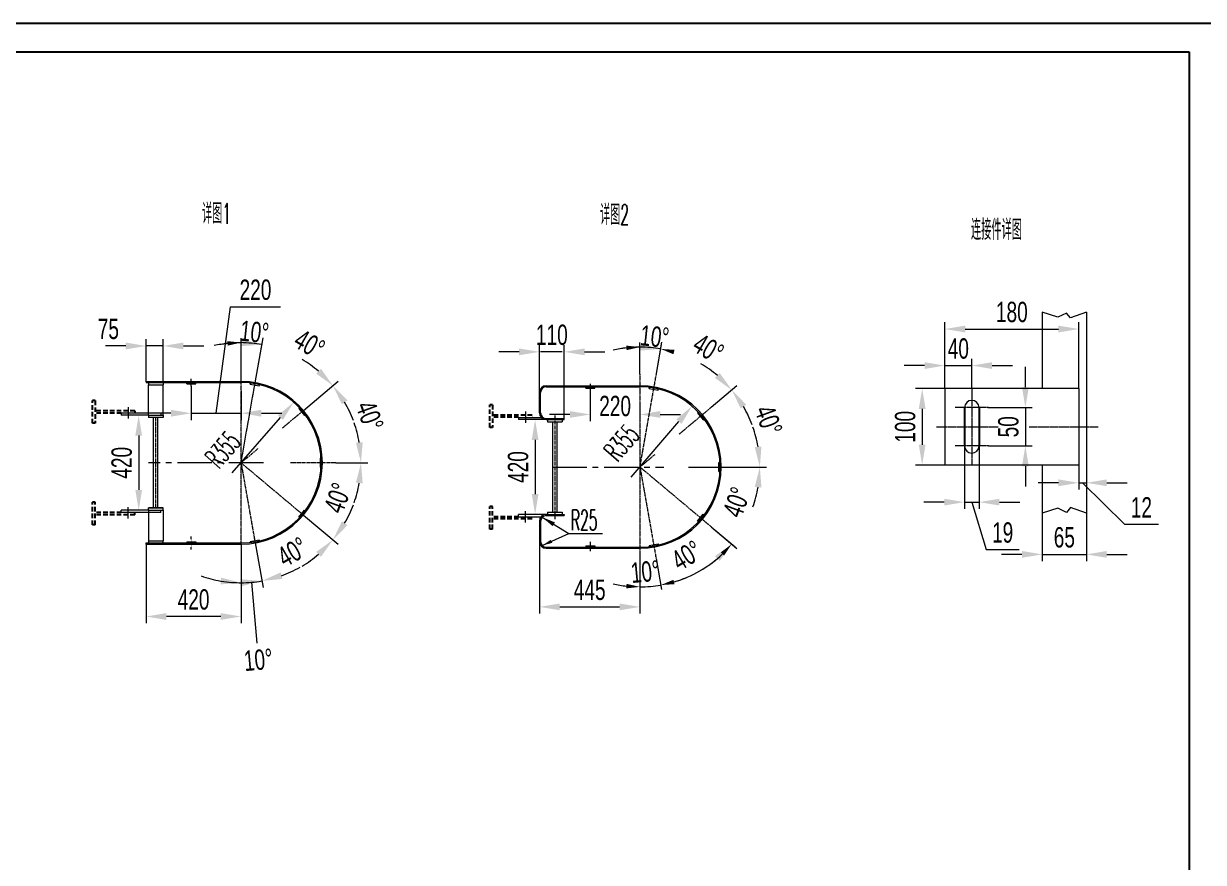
# Model space of a CAD drawing. Header units: millimetres. Extents: x 115735 to 194929, y 30422 to 45272.
# Drawn here: x 168621 to 173842, y 41559 to 45272 of the extents above; entities that cross this region are included whole.
import ezdxf
from ezdxf.enums import TextEntityAlignment as Align

# ---------------------------------------------------------------- set-up
doc = ezdxf.new("R2010")
doc.units = ezdxf.units.MM
for name, pattern in [('CENTER', [2, 1.25, -0.25, 0.25, -0.25]), ('CENTER2', [1.125, 0.75, -0.125, 0.125, -0.125]), ('DASHED', [0.75, 0.5, -0.25]), ('HIDDEN', [0.375, 0.25, -0.125])]:
    doc.linetypes.add(name, pattern=pattern)
for name, color, linetype in [('2细线层', 4, 'Continuous'), ('HIDDEN', 6, 'HIDDEN'), ('图框层', 7, 'Continuous')]:
    doc.layers.add(name, color=color, linetype=linetype)
for name, color, linetype, lineweight in [('ST_GL_CENTERLINE', 1, 'CENTER2', 0), ('ST_GL_DIMENSION', 1, 'Continuous', 13), ('ST_GL_TEXT_ENG', 3, 'Continuous', 13), ('ST_MA_EQUI', 7, 'Continuous', 15), ('ST_ST_BRACKET_VISIBLE', 4, 'Continuous', 20)]:
    doc.layers.add(name, color=color, linetype=linetype, lineweight=lineweight)
doc.styles.add('cooec', font='romans.shx', dxfattribs={"width": 0.5, "bigfont": 'hztxt.shx'})
doc.styles.add('VCADHZ', font='vcadtxt1.shx', dxfattribs={"width": 0.7, "bigfont": 'vcadhz.shx'})
doc.dimstyles.new('shuang', dxfattribs={"dimscale": 15, "dimtxt": 3, "dimasz": 3, "dimexe": 1, "dimexo": 0, "dimgap": 1, "dimtad": 1, "dimdec": 0, "dimdsep": 46, "dimtxsty": 'VCADHZ', "dimcen": 0, "dimclrd": 256, "dimclre": 256, "dimclrt": 256, "dimadec": 0, "dimazin": 2, "dimtfac": 1, "dimtdec": 0, "dimtofl": 0, "dimtmove": 0, "dimatfit": 3, "dimfxl": 300, "dimtolj": 1, "dimtzin": 0, "dimlwd": -1, "dimlwe": -1, "dimarcsym": 0})
doc.dimstyles.new('ST_DIM_1_1 HZ', dxfattribs={"dimscale": 20, "dimtxt": 3, "dimasz": 3, "dimexe": 1, "dimexo": 0, "dimgap": 1, "dimtad": 1, "dimdec": 0, "dimdsep": 46, "dimtxsty": 'VCADHZ', "dimcen": 0, "dimclrd": 1, "dimclre": 1, "dimclrt": 3, "dimadec": 0, "dimazin": 2, "dimtfac": 1, "dimtdec": 0, "dimtmove": 0, "dimatfit": 3, "dimfxl": 1, "dimtolj": 1, "dimtzin": 0, "dimlwd": -1, "dimlwe": -1, "dimarcsym": 0})

# ---------------------------------------------------------------- blocks, each defined once
blk = doc.blocks.new('*D246')
at = {"layer": 'Defpoints', "color": 0, "transparency": 16777216}
for p in [(170939, 43519.1), (170884.8, 43099.3), (170939, 43099.3)]:
    blk.add_point(p, dxfattribs=at)
at = {"layer": 'ST_GL_DIMENSION', "transparency": 16777216}
for p, q in [((170939, 43519.1), (170854.8, 43519.1)), ((170884.8, 43429.1), (170884.8, 43189.3)), ((170939, 43099.3), (170854.8, 43099.3))]:
    blk.add_line(p, q, dxfattribs=at)
for points in [[(170869.8, 43429.1), (170899.8, 43429.1), (170884.8, 43519.1)], [(170869.8, 43189.3), (170899.8, 43189.3), (170884.8, 43099.3)]]:
    blk.add_solid(points, dxfattribs=at)
at = {"layer": 'ST_GL_DIMENSION', "color": 3, "transparency": 16777216, "insert": (170809.8, 43309.2), "char_height": 90, "attachment_point": 5, "rotation": 90, "style": 'VCADHZ'}
blk.add_mtext('\\A1;420', dxfattribs=at)
blk = doc.blocks.new('*D247')
at = {"layer": 'Defpoints', "color": 0, "transparency": 16777216}
for p in [(171420.3, 43714.3), (171665.6, 43734.7), (171664, 43573.6), (171348.8, 43309.2)]:
    blk.add_point(p, dxfattribs=at)
at = {"layer": 'ST_GL_DIMENSION', "transparency": 16777216}
for p, q in [((171420.3, 43714.3), (171446.1, 43861.2)), ((171664, 43573.6), (171778.2, 43669.5))]:
    blk.add_line(p, q, dxfattribs=at)
for start, end in [(89.732, 99.4641), (20.5359, 30.268)]:
    blk.add_arc((171348.8, 43309.2), 530.5, start, end, dxfattribs=at)
for points in [[(171352.6, 43854.6), (171350, 43824.7), (171440.9, 43831.6)], [(171794.7, 43567.9), (171819.3, 43585.2), (171755.2, 43650.2)]]:
    blk.add_solid(points, dxfattribs=at)
at = {"layer": 'ST_GL_DIMENSION', "color": 3, "transparency": 16777216, "insert": (171651.6, 43833.6), "char_height": 90, "attachment_point": 5, "rotation": 330, "style": 'VCADHZ'}
blk.add_mtext('\\A1;40°', dxfattribs=at)
blk = doc.blocks.new('*D248')
at = {"layer": 'Defpoints', "color": 0, "transparency": 16777216}
for p in [(171664, 43573.6), (171865, 43431.5), (171348.8, 43309.2), (171760.2, 43309.2)]:
    blk.add_point(p, dxfattribs=at)
at = {"layer": 'ST_GL_DIMENSION', "transparency": 16777216}
for p, q in [((171664, 43573.6), (171778.2, 43669.5)), ((171760.2, 43309.2), (171909.3, 43309.2))]:
    blk.add_line(p, q, dxfattribs=at)
for start, end in [(49.732, 59.4641), (340.5359, 350.268)]:
    blk.add_arc((171348.8, 43309.2), 530.5, start, end, dxfattribs=at)
for points in [[(171702.3, 43724.6), (171681.1, 43703.4), (171755.2, 43650.2)], [(171856.7, 43220.8), (171886.6, 43218.2), (171879.3, 43309.2)]]:
    blk.add_solid(points, dxfattribs=at)
at = {"layer": 'ST_GL_DIMENSION', "color": 3, "transparency": 16777216, "insert": (171917.8, 43516.3), "char_height": 90, "attachment_point": 5, "rotation": 290, "style": 'VCADHZ'}
blk.add_mtext('\\A1;40°', dxfattribs=at)
blk = doc.blocks.new('*D249')
at = {"layer": 'Defpoints', "color": 0, "transparency": 16777216}
for p in [(171348.8, 43309.2), (171760.2, 43309.2), (171664, 43044.8), (171822.9, 43071.1)]:
    blk.add_point(p, dxfattribs=at)
at = {"layer": 'ST_GL_DIMENSION', "transparency": 16777216}
for p, q in [((171760.2, 43309.2), (171909.3, 43309.2)), ((171664, 43044.8), (171778.2, 42948.9))]:
    blk.add_line(p, q, dxfattribs=at)
for start, end in [(9.732, 19.4641), (300.5359, 310.268)]:
    blk.add_arc((171348.8, 43309.2), 530.5, start, end, dxfattribs=at)
for points in [[(171886.6, 43400.1), (171856.7, 43397.6), (171879.3, 43309.2)], [(171681.1, 42915), (171702.3, 42893.8), (171755.2, 42968.2)]]:
    blk.add_solid(points, dxfattribs=at)
at = {"layer": 'ST_GL_DIMENSION', "color": 3, "transparency": 16777216, "insert": (171776.8, 43153.4), "char_height": 90, "attachment_point": 5, "rotation": 70, "style": 'VCADHZ'}
blk.add_mtext('\\A1;40°', dxfattribs=at)
blk = doc.blocks.new('*D250')
at = {"layer": 'Defpoints', "color": 0, "transparency": 16777216}
for p in [(170904, 42979.4), (171348.8, 42912.5), (171348.8, 42690.2)]:
    blk.add_point(p, dxfattribs=at)
at = {"layer": 'ST_GL_DIMENSION', "transparency": 16777216}
for p, q in [((170904, 42979.4), (170904, 42660.2)), ((171348.8, 42912.5), (171348.8, 42660.2)), ((170994, 42690.2), (171258.8, 42690.2))]:
    blk.add_line(p, q, dxfattribs=at)
for points in [[(170994, 42705.2), (170994, 42675.2), (170904, 42690.2)], [(171258.8, 42705.2), (171258.8, 42675.2), (171348.8, 42690.2)]]:
    blk.add_solid(points, dxfattribs=at)
at = {"layer": 'ST_GL_DIMENSION', "color": 3, "transparency": 16777216, "insert": (171126.4, 42765.2), "char_height": 90, "attachment_point": 5, "style": 'VCADHZ'}
blk.add_mtext('\\A1;445', dxfattribs=at)
blk = doc.blocks.new('*D253')
at = {"layer": 'Defpoints', "color": 0, "transparency": 16777216}
for p in [(170904, 43818.9), (170904, 43553.5), (171014, 43519.1)]:
    blk.add_point(p, dxfattribs=at)
at = {"layer": 'ST_GL_DIMENSION', "transparency": 16777216}
for p, q in [((170814, 43818.9), (170724, 43818.9)), ((170904, 43553.5), (170904, 43848.9)), ((171014, 43519.1), (171014, 43848.9)), ((171104, 43818.9), (171194, 43818.9))]:
    blk.add_line(p, q, dxfattribs=at)
for points in [[(170814, 43833.9), (170814, 43803.9), (170904, 43818.9)], [(171104, 43833.9), (171104, 43803.9), (171014, 43818.9)]]:
    blk.add_solid(points, dxfattribs=at)
at = {"layer": 'ST_GL_DIMENSION', "color": 3, "transparency": 16777216, "insert": (170959, 43893.9), "char_height": 90, "attachment_point": 5, "style": 'VCADHZ'}
blk.add_mtext('\\A1;110', dxfattribs=at)
blk = doc.blocks.new('*D254')
at = {"layer": 'Defpoints', "color": 0, "transparency": 16777216}
for p in [(171128.9, 43649.7), (171348.8, 43592.6), (171348.8, 43541.8)]:
    blk.add_point(p, dxfattribs=at)
at = {"layer": 'ST_GL_DIMENSION', "transparency": 16777216}
for p, q in [((171128.9, 43649.7), (171128.9, 43511.8)), ((171348.8, 43592.6), (171348.8, 43511.8)), ((171038.9, 43541.8), (170948.9, 43541.8)), ((171438.8, 43541.8), (171528.8, 43541.8))]:
    blk.add_line(p, q, dxfattribs=at)
for points in [[(171038.9, 43556.8), (171038.9, 43526.8), (171128.9, 43541.8)], [(171438.8, 43556.8), (171438.8, 43526.8), (171348.8, 43541.8)]]:
    blk.add_solid(points, dxfattribs=at)
at = {"layer": 'ST_GL_DIMENSION', "color": 3, "transparency": 16777216, "insert": (171238.9, 43578.8), "char_height": 90, "attachment_point": 5, "style": 'VCADHZ'}
blk.add_mtext('\\A1;220', dxfattribs=at)
blk = doc.blocks.new('*D255')
at = {"layer": 'Defpoints', "color": 0, "transparency": 16777216}
for p in [(169173.4, 43538), (169130.5, 43118), (169173.4, 43118)]:
    blk.add_point(p, dxfattribs=at)
at = {"layer": 'ST_GL_DIMENSION', "transparency": 16777216}
for p, q in [((169173.4, 43538), (169100.5, 43538)), ((169130.5, 43448), (169130.5, 43208)), ((169173.4, 43118), (169100.5, 43118))]:
    blk.add_line(p, q, dxfattribs=at)
for points in [[(169115.5, 43448), (169145.5, 43448), (169130.5, 43538)], [(169115.5, 43208), (169145.5, 43208), (169130.5, 43118)]]:
    blk.add_solid(points, dxfattribs=at)
at = {"layer": 'ST_GL_DIMENSION', "color": 3, "transparency": 16777216, "insert": (169055.5, 43328), "char_height": 90, "attachment_point": 5, "rotation": 90, "style": 'VCADHZ'}
blk.add_mtext('\\A1;420', dxfattribs=at)
blk = doc.blocks.new('*D256')
at = {"layer": 'Defpoints', "color": 0, "transparency": 16777216}
for p in [(169238.4, 43845), (169163.4, 43685.5), (169238.4, 43685.5)]:
    blk.add_point(p, dxfattribs=at)
at = {"layer": 'ST_GL_DIMENSION', "transparency": 16777216}
for p, q in [((169163.4, 43685.5), (169163.4, 43875)), ((169238.4, 43685.5), (169238.4, 43875)), ((169073.4, 43845), (168983.4, 43845)), ((169328.4, 43845), (169418.4, 43845))]:
    blk.add_line(p, q, dxfattribs=at)
for points in [[(169073.4, 43860), (169073.4, 43830), (169163.4, 43845)], [(169328.4, 43860), (169328.4, 43830), (169238.4, 43845)]]:
    blk.add_solid(points, dxfattribs=at)
at = {"layer": 'ST_GL_DIMENSION', "color": 3, "transparency": 16777216, "insert": (168996.3, 43920), "char_height": 90, "attachment_point": 5, "style": 'VCADHZ'}
blk.add_mtext('\\A1;75', dxfattribs=at)
blk = doc.blocks.new('*D257')
at = {"layer": 'Defpoints', "color": 0, "transparency": 16777216}
for p in [(169900.5, 43753.9), (169645.9, 43682.5), (169859.2, 43559.4), (169583.4, 43328)]:
    blk.add_point(p, dxfattribs=at)
at = {"layer": 'ST_GL_DIMENSION', "transparency": 16777216}
for p, q in [((169645.9, 43682.5), (169680.8, 43880.5)), ((169859.2, 43559.4), (170013.2, 43688.6))]:
    blk.add_line(p, q, dxfattribs=at)
for start, end in [(89.7228, 99.4456), (20.5544, 30.2772)]:
    blk.add_arc((169583.4, 43328), 531, start, end, dxfattribs=at)
for points in [[(169587.3, 43874), (169584.6, 43844.1), (169675.6, 43851)], [(170029.7, 43587.1), (170054.3, 43604.4), (169990.2, 43669.3)]]:
    blk.add_solid(points, dxfattribs=at)
at = {"layer": 'ST_GL_DIMENSION', "color": 3, "transparency": 16777216, "insert": (169886.4, 43852.8), "char_height": 90, "attachment_point": 5, "rotation": 330, "style": 'VCADHZ'}
blk.add_mtext('\\A1;40°', dxfattribs=at)
blk = doc.blocks.new('*D258')
at = {"layer": 'Defpoints', "color": 0, "transparency": 16777216}
for p in [(169859.2, 43559.4), (170100.1, 43450.5), (169583.4, 43328), (170002.3, 43328)]:
    blk.add_point(p, dxfattribs=at)
at = {"layer": 'ST_GL_DIMENSION', "transparency": 16777216}
for p, q in [((169859.2, 43559.4), (170013.2, 43688.6)), ((170002.3, 43328), (170144.4, 43328))]:
    blk.add_line(p, q, dxfattribs=at)
for start, end in [(49.7228, 59.4456), (340.5544, 350.2772)]:
    blk.add_arc((169583.4, 43328), 531, start, end, dxfattribs=at)
for points in [[(169937.3, 43743.7), (169916.1, 43722.6), (169990.2, 43669.3)], [(170091.8, 43239.6), (170121.7, 43237.1), (170114.4, 43328)]]:
    blk.add_solid(points, dxfattribs=at)
at = {"layer": 'ST_GL_DIMENSION', "color": 3, "transparency": 16777216, "insert": (170152.9, 43535.3), "char_height": 90, "attachment_point": 5, "rotation": 290, "style": 'VCADHZ'}
blk.add_mtext('\\A1;40°', dxfattribs=at)
blk = doc.blocks.new('*D259')
at = {"layer": 'Defpoints', "color": 0, "transparency": 16777216}
for p in [(169583.4, 43328), (170002.3, 43328), (169859.2, 43096.6), (170057.9, 43089.7)]:
    blk.add_point(p, dxfattribs=at)
at = {"layer": 'ST_GL_DIMENSION', "transparency": 16777216}
for p, q in [((170002.3, 43328), (170144.4, 43328)), ((169859.2, 43096.6), (170013.2, 42967.4))]:
    blk.add_line(p, q, dxfattribs=at)
for start, end in [(9.7228, 19.4456), (300.5544, 310.2772)]:
    blk.add_arc((169583.4, 43328), 531, start, end, dxfattribs=at)
for points in [[(170121.7, 43419), (170091.8, 43416.4), (170114.4, 43328)], [(169916.1, 42933.5), (169937.3, 42912.3), (169990.2, 42986.7)]]:
    blk.add_solid(points, dxfattribs=at)
at = {"layer": 'ST_GL_DIMENSION', "color": 3, "transparency": 16777216, "insert": (170011.9, 43172.1), "char_height": 90, "attachment_point": 5, "rotation": 70, "style": 'VCADHZ'}
blk.add_mtext('\\A1;40°', dxfattribs=at)
blk = doc.blocks.new('*D260')
at = {"layer": 'Defpoints', "color": 0, "transparency": 16777216}
for p in [(169583.4, 43328), (169859.2, 43096.6), (169645.9, 42973.5), (169793.7, 42840.4)]:
    blk.add_point(p, dxfattribs=at)
at = {"layer": 'ST_GL_DIMENSION', "transparency": 16777216}
for p, q in [((169859.2, 43096.6), (170013.2, 42967.4)), ((169645.9, 42973.5), (169680.8, 42775.5))]:
    blk.add_line(p, q, dxfattribs=at)
for start, end in [(329.7228, 339.4456), (260.5544, 270.2772)]:
    blk.add_arc((169583.4, 43328), 531, start, end, dxfattribs=at)
for points in [[(170054.3, 43051.7), (170029.7, 43068.9), (169990.2, 42986.7)], [(169584.6, 42812), (169587.3, 42782.1), (169675.6, 42805.1)]]:
    blk.add_solid(points, dxfattribs=at)
at = {"layer": 'ST_GL_DIMENSION', "color": 3, "transparency": 16777216, "insert": (169811.4, 42933.1), "char_height": 90, "attachment_point": 5, "rotation": 30, "style": 'VCADHZ'}
blk.add_mtext('\\A1;40°', dxfattribs=at)
blk = doc.blocks.new('*D261')
at = {"layer": 'Defpoints', "color": 0, "transparency": 16777216}
for p in [(169583.4, 43328), (169645.9, 42973.5), (169583.4, 42968), (169614.3, 42797.9)]:
    blk.add_point(p, dxfattribs=at)
at = {"layer": 'ST_GL_DIMENSION', "transparency": 16777216}
for p, q in [((169645.9, 42973.5), (169680.8, 42775.5)), ((169583.4, 42968), (169583.4, 42767)), ((169629.7, 42799), (169653.2, 42530.1))]:
    blk.add_line(p, q, dxfattribs=at)
for start, end in [(289.7228, 299.4456), (250.5544, 260.2772), (270, 280)]:
    blk.add_arc((169583.4, 43328), 531, start, end, dxfattribs=at)
for points in [[(169495, 42819.6), (169492.5, 42789.7), (169583.4, 42797)], [(169766.5, 42813.7), (169758.8, 42842.7), (169675.6, 42805.1)]]:
    blk.add_solid(points, dxfattribs=at)
at = {"layer": 'ST_GL_DIMENSION', "color": 3, "transparency": 16777216, "insert": (169659.8, 42455.4), "char_height": 90, "attachment_point": 5, "rotation": 5, "style": 'VCADHZ'}
blk.add_mtext('\\A1;10°', dxfattribs=at)
blk = doc.blocks.new('*D262')
at = {"layer": 'Defpoints', "color": 0, "transparency": 16777216}
for p in [(169363.4, 43666.7), (169583.4, 43646.4), (169583.4, 43547.2)]:
    blk.add_point(p, dxfattribs=at)
at = {"layer": 'ST_GL_DIMENSION', "transparency": 16777216}
for p, q in [((169473.4, 43547.2), (169536.4, 44018.3)), ((169536.4, 44018.3), (169758.4, 44018.3)), ((169363.4, 43666.7), (169363.4, 43517.2)), ((169583.4, 43646.4), (169583.4, 43517.2)), ((169273.4, 43547.2), (169183.4, 43547.2)), ((169363.4, 43547.2), (169583.4, 43547.2)), ((169673.4, 43547.2), (169763.4, 43547.2))]:
    blk.add_line(p, q, dxfattribs=at)
for points in [[(169273.4, 43562.2), (169273.4, 43532.2), (169363.4, 43547.2)], [(169673.4, 43562.2), (169673.4, 43532.2), (169583.4, 43547.2)]]:
    blk.add_solid(points, dxfattribs=at)
at = {"layer": 'ST_GL_DIMENSION', "color": 3, "transparency": 16777216, "insert": (169647.4, 44093.3), "char_height": 90, "attachment_point": 5, "style": 'VCADHZ'}
blk.add_mtext('\\A1;220', dxfattribs=at)
blk = doc.blocks.new('*D263')
at = {"layer": 'Defpoints', "color": 0, "transparency": 16777216}
for p in [(169163.4, 42968), (169583.4, 42968), (169163.4, 42647.6)]:
    blk.add_point(p, dxfattribs=at)
at = {"layer": 'ST_GL_DIMENSION', "transparency": 16777216}
for p, q in [((169163.4, 42968), (169163.4, 42617.6)), ((169583.4, 42968), (169583.4, 42617.6)), ((169493.4, 42647.6), (169253.4, 42647.6))]:
    blk.add_line(p, q, dxfattribs=at)
for points in [[(169253.4, 42662.6), (169253.4, 42632.6), (169163.4, 42647.6)], [(169493.4, 42662.6), (169493.4, 42632.6), (169583.4, 42647.6)]]:
    blk.add_solid(points, dxfattribs=at)
at = {"layer": 'ST_GL_DIMENSION', "color": 3, "transparency": 16777216, "insert": (169373.4, 42722.6), "char_height": 90, "attachment_point": 5, "style": 'VCADHZ'}
blk.add_mtext('\\A1;420', dxfattribs=at)
blk = doc.blocks.new('*D240')
at = {"layer": 'Defpoints', "color": 0, "transparency": 16777216}
for p in [(172888.4, 43571.9), (172890.5, 43402.6), (173054.4, 43402.6)]:
    blk.add_point(p, dxfattribs=at)
at = {"layer": 'ST_GL_DIMENSION', "transparency": 16777216}
for p, q in [((173054.4, 43661.9), (173054.4, 43751.9)), ((172888.4, 43571.9), (173084.4, 43571.9)), ((172890.5, 43402.6), (173084.4, 43402.6)), ((173054.4, 43312.6), (173054.4, 43222.6))]:
    blk.add_line(p, q, dxfattribs=at)
for points in [[(173039.4, 43661.9), (173069.4, 43661.9), (173054.4, 43571.9)], [(173039.4, 43312.6), (173069.4, 43312.6), (173054.4, 43402.6)]]:
    blk.add_solid(points, dxfattribs=at)
at = {"layer": 'ST_GL_DIMENSION', "color": 3, "transparency": 16777216, "insert": (172979.4, 43487.3), "char_height": 90, "attachment_point": 5, "rotation": 90, "style": 'VCADHZ'}
blk.add_mtext('\\A1;50', dxfattribs=at)
blk = doc.blocks.new('*D241')
at = {"layer": 'Defpoints', "color": 0, "transparency": 16777216}
for p in [(172698.2, 43758.1), (172698.2, 43656.6), (172817.4, 43656.6)]:
    blk.add_point(p, dxfattribs=at)
at = {"layer": 'ST_GL_DIMENSION', "transparency": 16777216}
for p, q in [((172608.2, 43758.1), (172518.2, 43758.1)), ((172698.2, 43656.6), (172698.2, 43788.1)), ((172817.4, 43656.6), (172817.4, 43788.1)), ((172907.4, 43758.1), (172997.4, 43758.1))]:
    blk.add_line(p, q, dxfattribs=at)
for points in [[(172608.2, 43773.1), (172608.2, 43743.1), (172698.2, 43758.1)], [(172907.4, 43773.1), (172907.4, 43743.1), (172817.4, 43758.1)]]:
    blk.add_solid(points, dxfattribs=at)
at = {"layer": 'ST_GL_DIMENSION', "color": 3, "transparency": 16777216, "insert": (172757.8, 43833.1), "char_height": 90, "attachment_point": 5, "style": 'VCADHZ'}
blk.add_mtext('\\A1;40', dxfattribs=at)
blk = doc.blocks.new('*D242')
at = {"layer": 'Defpoints', "color": 0, "transparency": 16777216}
for p in [(172698.2, 43656.6), (172597.7, 43317.9), (172698.2, 43317.9)]:
    blk.add_point(p, dxfattribs=at)
at = {"layer": 'ST_GL_DIMENSION', "transparency": 16777216}
for p, q in [((172698.2, 43656.6), (172567.7, 43656.6)), ((172597.7, 43566.6), (172597.7, 43407.9)), ((172698.2, 43317.9), (172567.7, 43317.9))]:
    blk.add_line(p, q, dxfattribs=at)
for points in [[(172582.7, 43566.6), (172612.7, 43566.6), (172597.7, 43656.6)], [(172582.7, 43407.9), (172612.7, 43407.9), (172597.7, 43317.9)]]:
    blk.add_solid(points, dxfattribs=at)
at = {"layer": 'ST_GL_DIMENSION', "color": 3, "transparency": 16777216, "insert": (172522.7, 43487.3), "char_height": 90, "attachment_point": 5, "rotation": 90, "style": 'VCADHZ'}
blk.add_mtext('\\A1;100', dxfattribs=at)
blk = doc.blocks.new('*D243')
at = {"layer": 'Defpoints', "color": 0, "transparency": 16777216}
for p in [(173290.9, 43919.9), (172698.2, 43656.6), (173290.9, 43656.6)]:
    blk.add_point(p, dxfattribs=at)
at = {"layer": 'ST_GL_DIMENSION', "transparency": 16777216}
for p, q in [((172698.2, 43656.6), (172698.2, 43949.9)), ((172788.2, 43919.9), (173200.9, 43919.9)), ((173290.9, 43656.6), (173290.9, 43949.9))]:
    blk.add_line(p, q, dxfattribs=at)
for points in [[(172788.2, 43934.9), (172788.2, 43904.9), (172698.2, 43919.9)], [(173200.9, 43934.9), (173200.9, 43904.9), (173290.9, 43919.9)]]:
    blk.add_solid(points, dxfattribs=at)
at = {"layer": 'ST_GL_DIMENSION', "color": 3, "transparency": 16777216, "insert": (172994.5, 43994.9), "char_height": 90, "attachment_point": 5, "style": 'VCADHZ'}
blk.add_mtext('\\A1;180', dxfattribs=at)
blk = doc.blocks.new('*D244')
at = {"layer": 'Defpoints', "color": 0, "transparency": 16777216}
for p in [(173290.9, 43350.7), (173324.7, 43341.8), (173324.7, 43239.3)]:
    blk.add_point(p, dxfattribs=at)
at = {"layer": 'ST_GL_DIMENSION', "transparency": 16777216}
for p, q in [((173290.9, 43350.7), (173290.9, 43209.3)), ((173324.7, 43341.8), (173324.7, 43209.3)), ((173200.9, 43239.3), (173110.9, 43239.3)), ((173290.9, 43239.3), (173324.7, 43239.3)), ((173307.8, 43239.3), (173492.9, 43055.6)), ((173414.7, 43239.3), (173504.7, 43239.3)), ((173492.9, 43055.6), (173642.9, 43055.6))]:
    blk.add_line(p, q, dxfattribs=at)
for points in [[(173200.9, 43254.3), (173200.9, 43224.3), (173290.9, 43239.3)], [(173414.7, 43254.3), (173414.7, 43224.3), (173324.7, 43239.3)]]:
    blk.add_solid(points, dxfattribs=at)
at = {"layer": 'ST_GL_DIMENSION', "color": 3, "transparency": 16777216, "insert": (173567.9, 43130.6), "char_height": 90, "attachment_point": 5, "style": 'VCADHZ'}
blk.add_mtext('\\A1;12', dxfattribs=at)
blk = doc.blocks.new('*D245')
at = {"layer": 'Defpoints', "color": 0, "transparency": 16777216}
for p in [(173128.9, 43104.9), (173324.7, 43104.9), (173128.9, 42922.5)]:
    blk.add_point(p, dxfattribs=at)
at = {"layer": 'ST_GL_DIMENSION', "transparency": 16777216}
for p, q in [((173128.9, 43104.9), (173128.9, 42892.5)), ((173324.7, 43104.9), (173324.7, 42892.5)), ((173038.9, 42922.5), (172948.9, 42922.5)), ((173414.7, 42922.5), (173504.7, 42922.5))]:
    blk.add_line(p, q, dxfattribs=at)
for points in [[(173038.9, 42937.5), (173038.9, 42907.5), (173128.9, 42922.5)], [(173414.7, 42937.5), (173414.7, 42907.5), (173324.7, 42922.5)]]:
    blk.add_solid(points, dxfattribs=at)
at = {"layer": 'ST_GL_DIMENSION', "color": 3, "transparency": 16777216, "insert": (173226.8, 42997.5), "char_height": 90, "attachment_point": 5, "style": 'VCADHZ'}
blk.add_mtext('\\A1;65', dxfattribs=at)
blk = doc.blocks.new('*D270')
at = {"layer": 'Defpoints', "color": 0, "transparency": 16777216}
for p in [(172785.2, 43424.7), (172849.6, 43424.7), (172849.6, 43153.7)]:
    blk.add_point(p, dxfattribs=at)
at = {"layer": 'ST_GL_DIMENSION', "transparency": 16777216}
for p, q in [((172785.2, 43424.7), (172785.2, 43123.7)), ((172849.6, 43424.7), (172849.6, 43123.7)), ((172695.2, 43153.7), (172605.2, 43153.7)), ((172785.2, 43153.7), (172849.6, 43153.7)), ((172817.4, 43153.7), (172880.4, 42943.7)), ((172939.6, 43153.7), (173029.6, 43153.7)), ((172880.4, 42943.7), (173027.4, 42943.7))]:
    blk.add_line(p, q, dxfattribs=at)
for points in [[(172695.2, 43168.7), (172695.2, 43138.7), (172785.2, 43153.7)], [(172939.6, 43168.7), (172939.6, 43138.7), (172849.6, 43153.7)]]:
    blk.add_solid(points, dxfattribs=at)
at = {"layer": 'ST_GL_DIMENSION', "color": 3, "transparency": 16777216, "insert": (172953.9, 43018.7), "char_height": 90, "attachment_point": 5, "style": 'VCADHZ'}
blk.add_mtext('\\A1;19', dxfattribs=at)

msp = doc.modelspace()

# ---------------------------------------------------------------- linework, layer by layer
at = {"color": 4}
msp.add_line((163703.9, 45146.8), (173778.9, 45146.8), dxfattribs=at)
for p, q in [((172785.2, 43571.9), (172785.2, 43402.6)), ((172849.6, 43571.9), (172849.6, 43402.6))]:
    msp.add_line(p, q)
at = {"layer": '2细线层'}
msp.add_line((173903.9, 45271.8), (163391.4, 45271.8), dxfattribs=at)
at = {"layer": 'HIDDEN', "ltscale": 80}
for p, q in [((168938.4, 43603), (168926.4, 43603)), ((168926.4, 43503), (168926.4, 43603)), ((168938.4, 43603), (168938.4, 43503)), ((169113.4, 43558), (168938.4, 43558)), ((169053.4, 43548), (168938.4, 43548)), ((170696.6, 43584.3), (170684.6, 43584.3)), ((170684.6, 43484.3), (170684.6, 43584.3)), ((170696.6, 43584.3), (170696.6, 43484.3)), ((168938.4, 43503), (168926.4, 43503)), ((170871.6, 43539.3), (170696.6, 43539.3)), ((170811.6, 43529.3), (170696.6, 43529.3)), ((170696.6, 43484.3), (170684.6, 43484.3)), ((168938.4, 43153), (168926.4, 43153)), ((168926.4, 43053), (168926.4, 43153)), ((168938.4, 43053), (168938.4, 43153)), ((170696.6, 43134.3), (170684.6, 43134.3)), ((170684.6, 43034.3), (170684.6, 43134.3)), ((170696.6, 43034.3), (170696.6, 43134.3)), ((169053.4, 43108), (168938.4, 43108)), ((169113.4, 43098), (168938.4, 43098)), ((170811.6, 43089.3), (170696.6, 43089.3)), ((170871.6, 43079.3), (170696.6, 43079.3)), ((168938.4, 43053), (168926.4, 43053)), ((170696.6, 43034.3), (170684.6, 43034.3))]:
    msp.add_line(p, q, dxfattribs=at)
at = {"layer": 'HIDDEN', "ltscale": 4}
for p, q in [((169113.4, 43558), (169113.4, 43548)), ((170871.6, 43539.3), (170871.6, 43529.3)), ((169113.4, 43098), (169113.4, 43108)), ((170871.6, 43079.3), (170871.6, 43089.3))]:
    msp.add_line(p, q, dxfattribs=at)
at = {"layer": 'ST_GL_CENTERLINE', "color": 1, "ltscale": 5}
for p, q in [((171348.8, 43720.6), (171348.8, 42897.8)), ((171348.8, 43309.2), (171420.3, 43714.3)), ((169583.4, 42968), (169583.4, 43688)), ((169767, 43482.1), (169859.2, 43559.4)), ((171522.3, 43454.8), (171664, 43573.6)), ((171348.8, 43309.2), (171415.7, 43365.3)), ((169583.4, 43328), (169645.9, 42973.5)), ((169583.4, 43328), (169859.2, 43096.6)), ((171348.8, 43309.2), (171664, 43044.8)), ((171348.8, 43309.2), (171420.3, 42904.1))]:
    msp.add_line(p, q, dxfattribs=at)
at = {"layer": 'ST_GL_CENTERLINE', "color": 1, "ltscale": 100}
for p, q in [((169363.4, 43666.7), (169363.4, 43699.4)), ((169083.4, 43574.3), (169083.4, 43524.1)), ((170841.6, 43555.5), (170841.6, 43505.3)), ((169083.4, 43081.8), (169083.4, 43132)), ((170841.6, 43063.1), (170841.6, 43113.3))]:
    msp.add_line(p, q, dxfattribs=at)
at = {"layer": 'ST_GL_CENTERLINE', "color": 1, "ltscale": 8}
for q in [(169645.9, 43682.5), (169658.5, 43391)]:
    msp.add_line((169583.4, 43328), q, dxfattribs=at)
at = {"layer": 'ST_GL_CENTERLINE', "ltscale": 10}
for p, q in [((171128.9, 43676.9), (171128.9, 43649.7)), ((171128.9, 42977.7), (171128.9, 42937.3))]:
    msp.add_line(p, q, dxfattribs=at)
at = {"layer": 'ST_GL_CENTERLINE', "color": 1, "linetype": 'CENTER', "ltscale": 5}
for p, q in [((172817.4, 43656.6), (172817.4, 43317.9)), ((172890.5, 43571.9), (172744.3, 43571.9)), ((172661.6, 43487.3), (172934.4, 43487.3)), ((173071.5, 43487.3), (173376.7, 43487.3)), ((172890.5, 43402.6), (172744.3, 43402.6))]:
    msp.add_line(p, q, dxfattribs=at)
at = {"layer": 'ST_GL_CENTERLINE', "color": 1, "ltscale": 20}
for p, q in [((169205.9, 43128), (169205.9, 43528)), ((170971.5, 43536.6), (170971.5, 43078.5)), ((170002.3, 43328), (169801.6, 43328))]:
    msp.add_line(p, q, dxfattribs=at)
at = {"layer": 'ST_GL_CENTERLINE', "color": 1, "ltscale": 203}
for p, q in [((169682.2, 43328), (169173.8, 43328)), ((170961.5, 43309.2), (171454.5, 43309.2))]:
    msp.add_line(p, q, dxfattribs=at)
at = {"layer": 'ST_GL_CENTERLINE', "ltscale": 2}
msp.add_line((171564.3, 43309.2), (171760.2, 43309.2), dxfattribs=at)
at = {"layer": 'ST_GL_CENTERLINE', "ltscale": 0.25}
msp.add_line((169363.4, 42944.3), (169363.4, 43001.8), dxfattribs=at)
at = {"layer": 'ST_GL_DIMENSION'}
for p, q in [((169583.4, 43688), (169583.4, 43879.8)), ((169645.9, 43682.5), (169679.2, 43871.4)), ((171348.8, 43720.6), (171348.8, 43859.9)), ((169238.4, 43845), (169163.4, 43845)), ((171004, 43818.9), (170909, 43818.9)), ((171420.3, 43714.3), (171444.4, 43851.5)), ((172698.2, 43758.1), (172817.4, 43758.1)), ((169544.9, 43283.9), (169757.5, 43527.8)), ((171310.6, 43264.6), (171521.1, 43510.3)), ((171664, 43044.8), (171770.5, 42955.3)), ((173128.9, 42922.5), (173324.7, 42922.5)), ((171348.8, 42912.5), (171348.8, 42793.6)), ((171348.8, 42912.5), (171348.8, 42758.7)), ((171420.3, 42904.1), (171444.4, 42767.1)), ((171420.3, 42904.1), (171444.4, 42767.1))]:
    msp.add_line(p, q, dxfattribs=at)
for centre, radius, start, end in [((169566.4, 43198.7), 661.3, 80.4922, 88.5244), ((169583.4, 43328), 531.8, 96.4678, 102.9356), ((171348.8, 43309.2), 530.7, 96.4815, 102.9631), ((171348.8, 43309.2), 530.6, 79.9432, 90), ((171348.8, 43309.2), 530.5, 286.4837, 313.5163), ((171348.8, 43309.2), 530.5, 286.4837, 292.9674), ((171348.8, 43309.2), 530.5, 257.0326, 263.5163), ((171348.8, 43309.2), 530.5, 270, 280)]:
    msp.add_arc(centre, radius, start, end, dxfattribs=at)
for points in [[(169522.9, 43866.4), (169524.1, 43846.4), (169583.4, 43859.8)], [(171288.3, 43846.5), (171289.5, 43826.5), (171348.8, 43839.9)], [(171497.1, 43808.3), (171501.7, 43827.8), (171441, 43831.8)], [(169768.8, 43518), (169746.2, 43537.7), (169816.6, 43595.7)], [(171532.5, 43500.6), (171509.7, 43520.1), (171579.6, 43578.7)], [(171706.8, 42931.3), (171721.4, 42917.6), (171755.2, 42968.2)], [(171289.5, 42792.1), (171288.3, 42772.1), (171348.8, 42778.7)], [(171501.6, 42790.8), (171497.1, 42810.2), (171440.9, 42786.7)], [(171501.6, 42790.8), (171497.1, 42810.2), (171440.9, 42786.7)]]:
    msp.add_solid(points, dxfattribs=at)
at = {"layer": 'ST_MA_EQUI', "ltscale": 5}
for p, q in [((173128.9, 43994.3), (173128.9, 43656.6)), ((173324.7, 43994.3), (173324.7, 43104.9)), ((173290.9, 43656.6), (172698.2, 43656.6)), ((172698.2, 43656.6), (172698.2, 43317.9)), ((173290.9, 43656.6), (173290.9, 43317.9)), ((170811.6, 43529.1), (170911.7, 43529.1)), ((170811.6, 43529.1), (170811.6, 43519.1)), ((173290.9, 43317.9), (172698.2, 43317.9)), ((173128.9, 43317.9), (173128.9, 43104.9)), ((170811.6, 43089.3), (170811.6, 43099.3)), ((170811.6, 43089.3), (170916.7, 43089.3))]:
    msp.add_line(p, q, dxfattribs=at)
at = {"layer": 'ST_MA_EQUI'}
for p, q in [((169163.4, 43688), (169583.4, 43688)), ((169163.4, 43688), (169163.4, 43683)), ((169163.4, 43683), (169583.4, 43683)), ((169163.4, 43683), (169238.4, 43683)), ((169173.4, 43683), (169173.4, 43673)), ((169173.4, 43538), (169173.4, 43673)), ((169173.4, 43673), (169238.4, 43673)), ((169238.4, 43683), (169238.4, 43673)), ((169238.4, 43538), (169238.4, 43673)), ((169343.4, 43678), (169343.4, 43683)), ((169343.4, 43678), (169383.4, 43678)), ((169383.4, 43678), (169383.4, 43683)), ((169624.5, 43676.2), (169625.3, 43680.5)), ((169624.5, 43676.2), (169663.9, 43669.2)), ((169663.9, 43669.2), (169664.7, 43673.6)), ((170934, 43669), (171348.8, 43669)), ((170934, 43664), (171348.8, 43664)), ((171108.9, 43658.9), (171108.9, 43664)), ((171108.9, 43658.9), (171148.9, 43658.9)), ((171148.9, 43658.9), (171148.9, 43664)), ((171389.8, 43656.9), (171390.6, 43661.5)), ((171389.8, 43656.9), (171429.2, 43649.9)), ((171429.2, 43649.9), (171430, 43654.6)), ((170904, 43549.1), (170904, 43639)), ((170909, 43549.1), (170909, 43639)), ((169053.4, 43548), (169053.4, 43538)), ((169173.4, 43548), (169053.4, 43548)), ((169838.7, 43568.3), (169842.1, 43571.2)), ((169838.7, 43568.3), (169864.4, 43537.7)), ((171603.2, 43548.7), (171607.3, 43552.2)), ((171603.2, 43548.7), (171628.9, 43518.1)), ((169173.4, 43538), (169053.4, 43538)), ((169173.4, 43538), (169173.4, 43528)), ((169238.4, 43528), (169173.4, 43528)), ((169195.9, 43128), (169195.9, 43528)), ((169195.9, 43128), (169195.9, 43528)), ((169215.9, 43128), (169215.9, 43528)), ((169215.9, 43128), (169215.9, 43528)), ((169238.4, 43538), (169238.4, 43528)), ((169864.4, 43537.7), (169867.8, 43540.5)), ((170811.6, 43529.3), (170811.6, 43519.3)), ((170939, 43519.1), (170811.6, 43519.1)), ((170934, 43524.1), (171014, 43524.1)), ((170934, 43524.1), (171014, 43524.1)), ((170934, 43519.1), (171014, 43519.1)), ((170939, 43519.1), (170939, 43509.1)), ((170939, 43509.1), (171004, 43509.1)), ((170961.5, 43509.1), (170961.5, 43109.3)), ((170981.5, 43509.1), (170981.5, 43109.3)), ((171004, 43519.1), (171004, 43509.1)), ((171014, 43519.1), (171014, 43524.1)), ((171628.9, 43518.1), (171633, 43521.6)), ((169933.4, 43348), (169937.9, 43348)), ((169933.4, 43348), (169933.4, 43308)), ((169933.4, 43308), (169937.9, 43308)), ((171697.6, 43289.2), (171697.6, 43329.2)), ((171697.6, 43329.2), (171703.1, 43329.2)), ((171697.6, 43289.2), (171703.1, 43289.2)), ((169173.4, 43118), (169173.4, 43128)), ((169238.4, 43128), (169173.4, 43128)), ((169173.4, 43118), (169173.4, 43128)), ((169173.4, 43128), (169238.4, 43128)), ((169238.4, 43118), (169238.4, 43128)), ((169238.4, 43118), (169238.4, 43128)), ((169173.4, 43118), (169053.4, 43118)), ((169053.4, 43108), (169053.4, 43118)), ((169173.4, 43108), (169053.4, 43108)), ((169173.4, 43118), (169173.4, 42973)), ((169238.4, 43118), (169238.4, 42983)), ((169838.7, 43087.7), (169864.4, 43118.4)), ((169838.7, 43087.7), (169842.1, 43084.9)), ((169864.4, 43118.4), (169867.8, 43115.5)), ((170939, 43099.3), (170811.6, 43099.3)), ((170811.6, 43089.3), (170811.6, 43099.3)), ((170837.7, 43089.3), (170865.4, 43089.3)), ((170934, 43099.3), (171014, 43099.3)), ((170934, 43094.3), (171014, 43094.3)), ((170939, 43109.3), (170939, 43099.3)), ((170939, 43109.3), (171004, 43109.3)), ((171004, 43109.3), (171004, 43099.3)), ((171014, 43099.3), (171014, 43094.3)), ((171603.2, 43069.7), (171628.9, 43100.3)), ((171628.9, 43100.3), (171633, 43096.8)), ((170904, 43069.3), (170904, 42979.4)), ((170909, 43069.3), (170909, 42979.4)), ((171603.2, 43069.7), (171607.3, 43066.2)), ((169163.4, 42973), (169583.4, 42973)), ((169163.4, 42973), (169238.4, 42973)), ((169163.4, 42968), (169163.4, 42973)), ((169173.4, 42983), (169238.4, 42983)), ((169238.4, 42973), (169238.4, 42983)), ((169343.4, 42978), (169343.4, 42973)), ((169343.4, 42978), (169383.4, 42978)), ((169383.4, 42978), (169383.4, 42973)), ((169624.5, 42979.9), (169663.9, 42986.8)), ((169624.5, 42979.9), (169625.3, 42975.5)), ((169663.9, 42986.8), (169664.7, 42982.4)), ((171389.7, 42962.2), (171429.1, 42969.1)), ((171429.1, 42969.1), (171430, 42963.8)), ((169163.4, 42968), (169583.4, 42968)), ((170934, 42954.4), (171348.8, 42954.4)), ((170934, 42949.4), (171348.8, 42949.4)), ((171108.9, 42960.4), (171108.9, 42954.4)), ((171108.9, 42960.4), (171148.9, 42960.4)), ((171148.9, 42960.4), (171148.9, 42954.4)), ((171389.7, 42962.2), (171390.6, 42956.8))]:
    msp.add_line(p, q, dxfattribs=at)
for centre, radius, start, end in [((169583.4, 43328), 360, 270, 90), ((169583.4, 43328), 355, 270, 90), ((170934, 43639), 30, 90, 180), ((170934, 43639), 25, 90, 180), ((171348.8, 43309.2), 359.8, 270, 90), ((171348.8, 43309.2), 354.8, 270, 90), ((170934, 43549.1), 30, 180, 270), ((170934, 43549.1), 25, 180, 270), ((170934, 43069.3), 30, 90, 180), ((170934, 43069.3), 25, 90, 180), ((170934, 42979.4), 30, 180, 270), ((170934, 42979.4), 25, 180, 270)]:
    msp.add_arc(centre, radius, start, end, dxfattribs=at)
at = {"layer": 'ST_MA_EQUI', "ltscale": 5}
for centre, start, end in [((172817.4, 43571.9), 0, 180), ((172817.4, 43402.6), 180, 0)]:
    msp.add_arc(centre, 32.2, start, end, dxfattribs=at)
at = {"layer": 'ST_ST_BRACKET_VISIBLE', "color": 4, "ltscale": 5}
for p, q in [((173198, 43971.8), (173128.9, 43994.3)), ((173235.9, 43990.7), (173198, 43971.8)), ((173253.6, 43969.2), (173235.9, 43990.7)), ((173324.7, 43994.3), (173253.6, 43969.2)), ((173198, 43127.5), (173128.9, 43104.9)), ((173235.9, 43108.6), (173198, 43127.5)), ((173253.6, 43130.1), (173235.9, 43108.6)), ((173324.7, 43104.9), (173253.6, 43130.1))]:
    msp.add_line(p, q, dxfattribs=at)
at = {"layer": 'ST_ST_BRACKET_VISIBLE', "ltscale": 5}
for p, q in [((172698.2, 43656.6), (172698.2, 43731.8)), ((172817.4, 43656.6), (172817.4, 43731.8)), ((171185.2, 43664), (171202.9, 43664)), ((171664, 43044.8), (171698, 43016.2)), ((171664, 43044.8), (171698.4, 43015.9)), ((173128.9, 43051.4), (173128.9, 42922.5)), ((173324.7, 43051.4), (173324.7, 42922.5))]:
    msp.add_line(p, q, dxfattribs=at)
at = {"layer": 'ST_ST_BRACKET_VISIBLE', "linetype": 'DASHED', "ltscale": 3}
for p, q in [((169228.4, 43548), (169173.4, 43548)), ((169228.4, 43548), (169228.4, 43538)), ((169228.4, 43548), (169228.4, 43538)), ((169173.4, 43538), (169238.4, 43538)), ((169173.4, 43118), (169238.4, 43118)), ((169228.4, 43108), (169173.4, 43108)), ((169228.4, 43108), (169228.4, 43118)), ((169228.4, 43108), (169228.4, 43118))]:
    msp.add_line(p, q, dxfattribs=at)
at = {"layer": 'ST_ST_BRACKET_VISIBLE'}
msp.add_line((173054.4, 43571.9), (173054.4, 43402.6), dxfattribs=at)
at = {"layer": '图框层'}
msp.add_line((173778.9, 45146.8), (173778.9, 37971.8), dxfattribs=at)

# ---------------------------------------------------------------- texts
at = {"layer": 'ST_GL_DIMENSION', "color": 3, "char_height": 90, "attachment_point": 5}
for s, insert, rotation, style in [('\\A1;10°', (169643, 43906.8), 354.1258, 'VCADHZ'), ('\\A1;10°', (171414, 43886.2), 354.1258, 'VCADHZ'), ('\\A1;R355', (171267.4, 43416.7), 48.9424, 'cooec'), ('\\A1;R355', (169502.7, 43386), 48.9424, 'cooec'), ('\\A1;40°', (171555.8, 42917.7), 31.2164, 'VCADHZ'), ('\\A1;10°', (171372, 42845.5), 5.2605, 'VCADHZ')]:
    msp.add_mtext(s, dxfattribs=dict(at, insert=insert, rotation=rotation, style=style))
at = {"layer": 'ST_GL_TEXT_ENG', "style": 'cooec', "width": 0.5}
for s, p in [('详图1', (169474.8, 44435.5)), ('详图2', (171236.1, 44430.6)), ('连接件详图', (172926.3, 44364.2))]:
    msp.add_text(s, height=90, dxfattribs=at).set_placement(p, align=Align.MIDDLE)
at = {"layer": 'ST_GL_TEXT_ENG', "insert": (171043.3, 43119.4), "char_height": 90, "width": 4616.608, "attachment_point": 1, "style": 'cooec'}
msp.add_mtext('R25', dxfattribs=at)

# ---------------------------------------------------------------- dimensions: what is measured, and where the dimension line sits
at = {"layer": 'ST_GL_DIMENSION'}
for base, p1, p2, picture, middle in [((169583.4, 43547.2), (169363.4, 43666.7), (169583.4, 43646.4), '*D262', (169566.4, 44018.3)), ((169238.4, 43845), (169163.4, 43685.5), (169238.4, 43685.5), '*D256', (168996.3, 43845)), ((170904, 43818.9), (171014, 43519.1), (170904, 43553.5), '*D253', (170959, 43818.9)), ((171348.8, 43541.8), (171128.9, 43649.7), (171348.8, 43592.6), '*D254', (171238.9, 43503.8))]:
    dim = msp.add_linear_dim(base=base, p1=p1, p2=p2, dimstyle='shuang', override={"dimscale": 30, "dimclrt": 3, "dimtmove": 1}, dxfattribs=at)
    dim.commit()
    dim.dimension.update_dxf_attribs({"geometry": picture, "text_midpoint": middle, "dimtype": 160})
for base, p1, p2, text, picture, middle in [((173290.9, 43919.9), (172698.2, 43656.6), (173290.9, 43656.6), '180', '*D243', (172994.5, 43994.9)), ((172849.6, 43153.7), (172785.2, 43424.7), (172849.6, 43424.7), '19', '*D270', (172910.4, 43018.7)), ((173128.9, 42922.5), (173324.7, 43104.9), (173128.9, 43104.9), '65', '*D245', (173226.8, 42997.5))]:
    dim = msp.add_linear_dim(base=base, p1=p1, p2=p2, text=text, dimstyle='shuang', override={"dimscale": 30, "dimclrt": 3, "dimtmove": 1}, dxfattribs=at)
    dim.commit()
    dim.dimension.update_dxf_attribs({"geometry": picture, "text_midpoint": middle})
for base, center, p1, p2, picture, middle in [((169900.5, 43753.9), (169583.4, 43328), (169645.9, 43682.5), (169859.2, 43559.4), '*D257', (169886.4, 43852.8)), ((171665.6, 43734.7), (171348.8, 43309.2), (171420.3, 43714.3), (171664, 43573.6), '*D247', (171651.6, 43833.6)), ((170100.1, 43450.5), (169583.4, 43328), (169859.2, 43559.4), (170002.3, 43328), '*D258', (170152.9, 43535.3)), ((171865, 43431.5), (171348.8, 43309.2), (171664, 43573.6), (171760.2, 43309.2), '*D248', (171917.8, 43516.3)), ((170057.9, 43089.7), (169583.4, 43328), (170002.3, 43328), (169859.2, 43096.6), '*D259', (170011.9, 43172.1)), ((171822.9, 43071.1), (171348.8, 43309.2), (171760.2, 43309.2), (171664, 43044.8), '*D249', (171776.8, 43153.4)), ((169614.3, 42797.9), (169583.4, 43328), (169645.9, 42973.5), (169583.4, 42968), '*D261', (169659.8, 42455.4)), ((169793.7, 42840.4), (169583.4, 43328), (169859.2, 43096.6), (169645.9, 42973.5), '*D260', (169811.4, 42933.1))]:
    dim = msp.add_angular_dim_3p(base=base, center=center, p1=p1, p2=p2, dimstyle='shuang', override={"dimscale": 30, "dimclrt": 3, "dimtmove": 1}, dxfattribs=at)
    dim.commit()
    dim.dimension.update_dxf_attribs({"geometry": picture, "text_midpoint": middle})
for base, p1, p2, text, picture, middle in [((172698.2, 43758.1), (172817.4, 43656.6), (172698.2, 43656.6), '40', '*D241', (172757.8, 43758.1)), ((173324.7, 43239.3), (173290.9, 43350.7), (173324.7, 43341.8), '12', '*D244', (173522.9, 43055.6))]:
    dim = msp.add_linear_dim(base=base, p1=p1, p2=p2, text=text, dimstyle='shuang', override={"dimscale": 30, "dimclrt": 3, "dimtmove": 1}, dxfattribs=at)
    dim.commit()
    dim.dimension.update_dxf_attribs({"geometry": picture, "text_midpoint": middle, "dimtype": 160})
for base, p1, p2, text, picture, middle in [((173054.4, 43402.6), (172888.4, 43571.9), (172890.5, 43402.6), '50', '*D240', (172979.4, 43487.3)), ((172597.7, 43317.9), (172698.2, 43656.6), (172698.2, 43317.9), '100', '*D242', (172522.7, 43487.3))]:
    dim = msp.add_linear_dim(base=base, p1=p1, p2=p2, angle=90, text=text, dimstyle='shuang', override={"dimscale": 30, "dimclrt": 3, "dimtmove": 1}, dxfattribs=at)
    dim.commit()
    dim.dimension.update_dxf_attribs({"geometry": picture, "text_midpoint": middle})
for base, p1, p2, picture, middle in [((169130.5, 43118), (169173.4, 43538), (169173.4, 43118), '*D255', (169055.5, 43328)), ((170884.8, 43099.3), (170939, 43519.1), (170939, 43099.3), '*D246', (170809.8, 43309.2))]:
    dim = msp.add_linear_dim(base=base, p1=p1, p2=p2, angle=90, dimstyle='shuang', override={"dimscale": 30, "dimclrt": 3, "dimtmove": 1}, dxfattribs=at)
    dim.commit()
    dim.dimension.update_dxf_attribs({"geometry": picture, "text_midpoint": middle})
for base, p1, p2, picture, middle in [((171348.8, 42690.2), (170904, 42979.4), (171348.8, 42912.5), '*D250', (171126.4, 42765.2)), ((169163.4, 42647.6), (169583.4, 42968), (169163.4, 42968), '*D263', (169373.4, 42722.6))]:
    dim = msp.add_linear_dim(base=base, p1=p1, p2=p2, dimstyle='shuang', override={"dimscale": 30, "dimclrt": 3, "dimtmove": 1}, dxfattribs=at)
    dim.commit()
    dim.dimension.update_dxf_attribs({"geometry": picture, "text_midpoint": middle})

# ---------------------------------------------------------------- leaders
for points, dimstyle, override in [([(170916.4, 43087), (171034.5, 43014.9), (171183.3, 43014.9)], 'ST_DIM_1_1 HZ', {"dimscale": 20}), ([(170916.4, 42961.7), (171034.5, 43014.9), (171183.3, 43014.9)], 'shuang', {"dimgap": 1, "dimtad": 0})]:
    msp.add_leader(points, dimstyle=dimstyle, override=override, dxfattribs=at)

doc.saveas('drawing.dxf')
